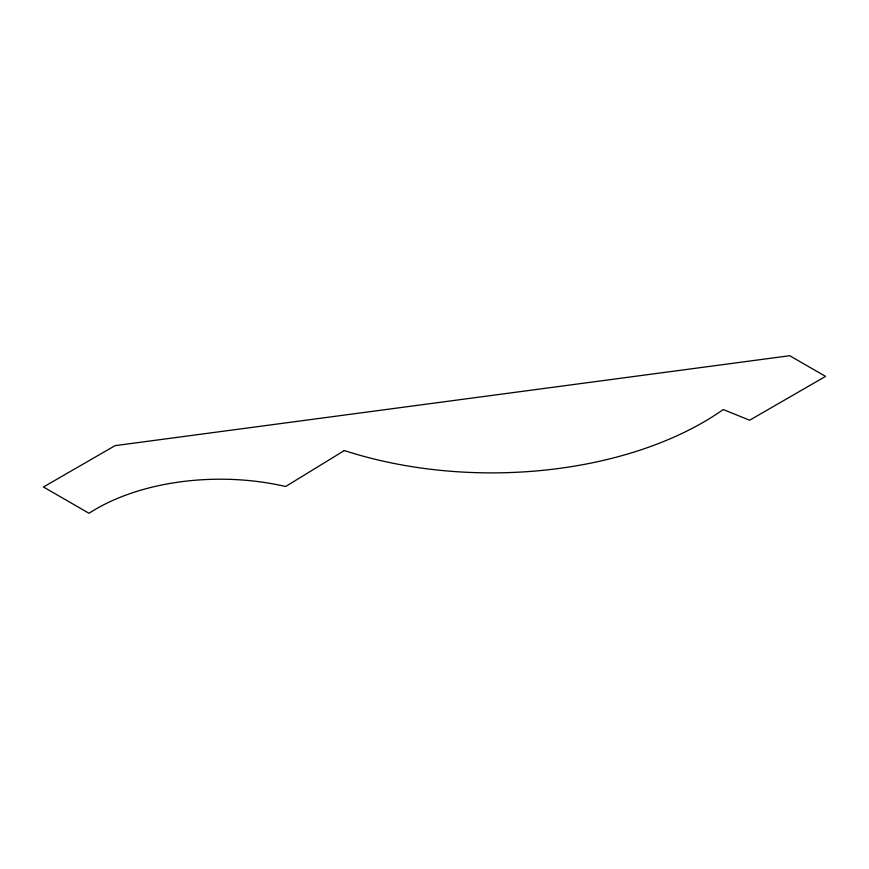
<?xml version="1.0" encoding="UTF-8"?>
<svg xmlns="http://www.w3.org/2000/svg" width="869" height="869" viewBox="0 0 869 869"><rect width="100%" height="100%" fill="white"/><g stroke="black" fill="none" stroke-linecap="round" stroke-linejoin="round"><path stroke-width="1.3" d="M344.352 450.544L285.651 486.51A175.397 101.26 0 0 0 88.996 513.286L43.45 486.988L115.077 445.645L789.747 355.714L825.55 376.386L749.643 420.216L723.258 409.549A299.49 172.909 0 0 1 344.352 450.544"/></g></svg>
